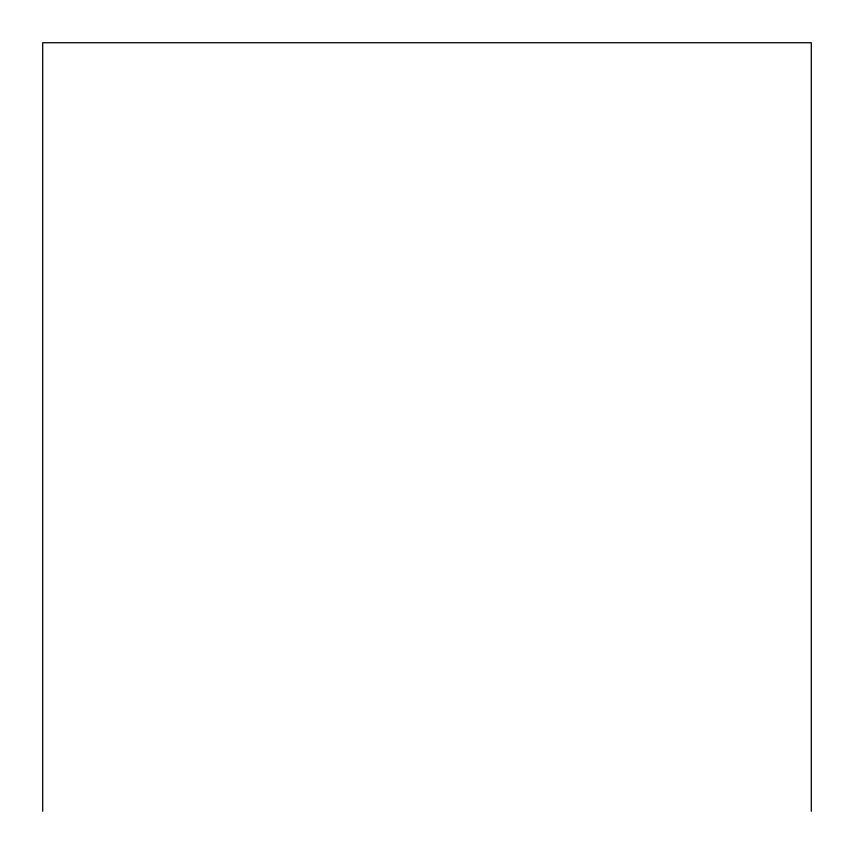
<?xml version="1.0" encoding="UTF-8"?>
<svg xmlns="http://www.w3.org/2000/svg" width="854" height="854" viewBox="0 0 854 854"><rect width="100%" height="100%" fill="white"/><g stroke="black" fill="none" stroke-linecap="round" stroke-linejoin="round"><path stroke-width="1.28" d="M811.3 811.268L811.3 42.732L42.7 42.732L42.7 811.268"/></g></svg>
